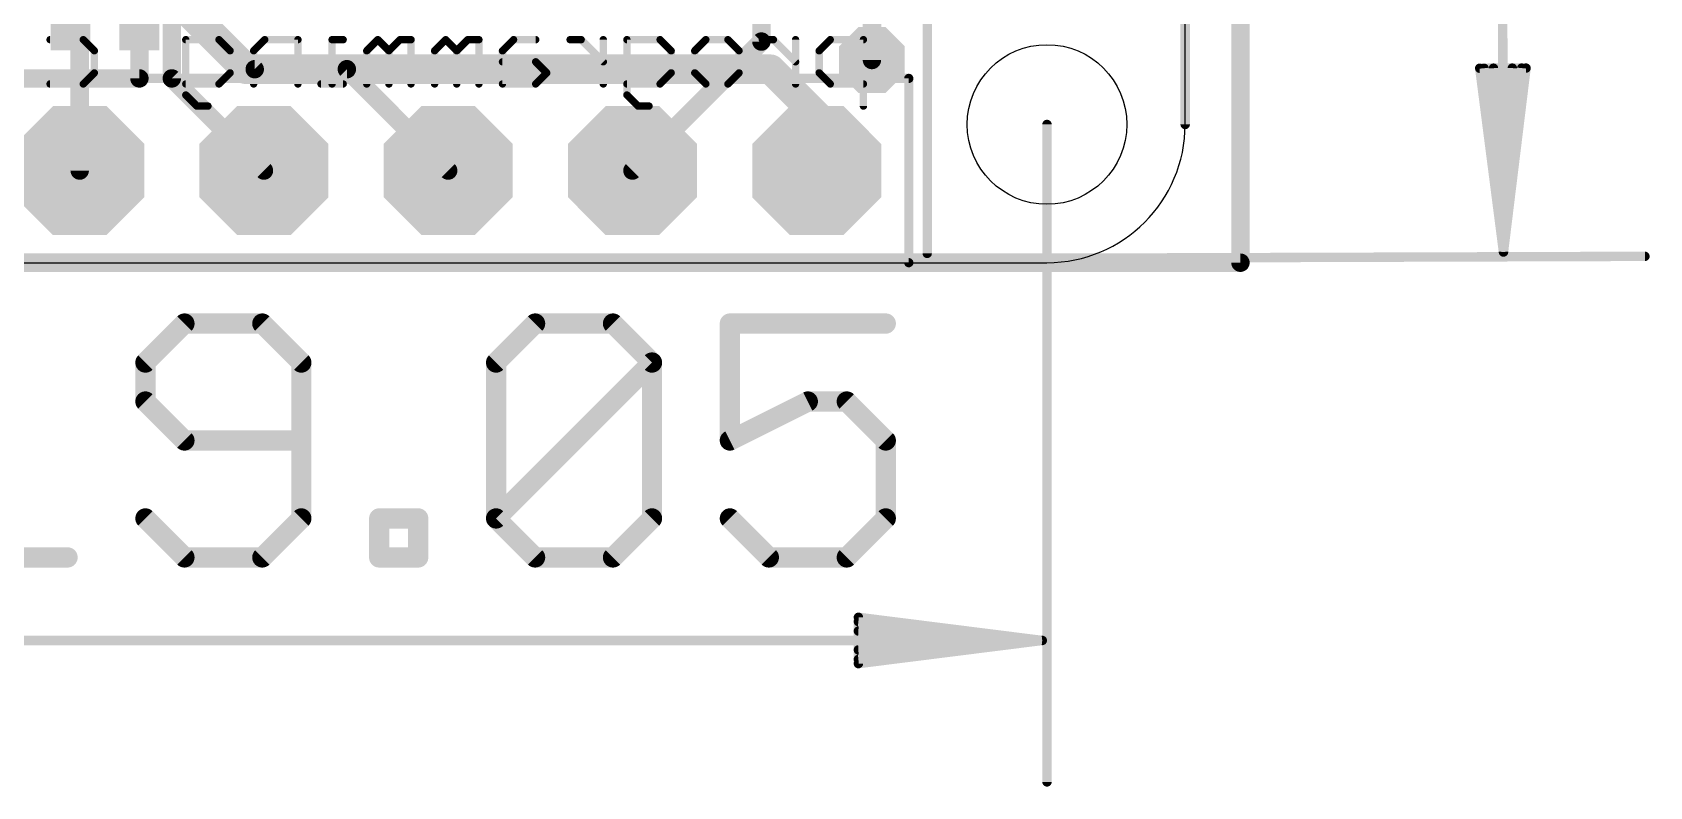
# Model space of a CAD drawing. Extents: x -8.4 to 31.7, y -7.2 to 47.3.
# Drawn here: x 6.97 to 29.26, y -7.22 to 3.17 of the extents above; entities that cross this region are included whole.
import ezdxf

# ---------------------------------------------------------------- set-up
doc = ezdxf.new("R2010")
doc.units = 0
for name, color, linetype in [('1', 12, 'CONTINUOUS'), ('16', 132, 'CONTINUOUS'), ('17', 110, 'CONTINUOUS'), ('18', 110, 'CONTINUOUS'), ('20', 53, 'CONTINUOUS'), ('21', 4, 'CONTINUOUS'), ('22', 6, 'CONTINUOUS'), ('51', 253, 'CONTINUOUS')]:
    doc.layers.add(name, color=color, linetype=linetype)

# ---------------------------------------------------------------- blocks, each defined once
blk = doc.blocks.new('RECT')
blk.add_solid([(-0.5, -0.5), (0.5, -0.5), (-0.5, 0.5), (0.5, 0.5)])
blk = doc.blocks.new('OCTAGONP')
at = {"const_width": 0.5}
blk.add_lwpolyline([(-0.25, -0.1036), (-0.25, 0.1036), (-0.1036, 0.25), (0.1036, 0.25), (0.25, 0.1036), (0.25, -0.1036), (0.1036, -0.25), (-0.1036, -0.25), (-0.25, -0.1036), (-0.25, 0.1036)], dxfattribs=at)
blk = doc.blocks.new('OCTAGONV')
at = {"const_width": 0.5}
blk.add_lwpolyline([(-0.25, -0.1036), (-0.25, 0.1036), (-0.1036, 0.25), (0.1036, 0.25), (0.25, 0.1036), (0.25, -0.1036), (0.1036, -0.25), (-0.1036, -0.25), (-0.25, -0.1036), (-0.25, 0.1036)], dxfattribs=at)

msp = doc.modelspace()

# ---------------------------------------------------------------- linework, layer by layer
at = {"layer": '1'}
for points, const_width in [([(18.542, 2.794), (18.542, 4.318)], 0.254), ([(8.443, 3.5259), (8.443, 2.54)], 0.254), ([(9.906, 2.667), (9.144, 3.429)], 0.4064), ([(17.145, 2.667), (9.906, 2.667)], 0.4064), ([(17.145, 2.667), (17.78, 2.032)], 0.4064), ([(8.443, 2.54), (6.543, 2.54)], 0.254), ([(17.78, 2.032), (17.78, 1.27)], 0.4064)]:
    msp.add_lwpolyline(points, dxfattribs=dict(at, const_width=const_width))
for points, const_width in [([(9.906, 2.7686, 1), (9.906, 2.5654)], 0.2032), ([(9.8342, 2.5952, 1), (9.9778, 2.7388)], 0.2032), ([(17.2168, 2.7388, 1), (17.0732, 2.5952)], 0.2032), ([(17.145, 2.5654, 1), (17.145, 2.7686)], 0.2032), ([(18.4785, 2.794, 1), (18.6055, 2.794)], 0.127), ([(8.3795, 2.54, 1), (8.5065, 2.54)], 0.127), ([(8.443, 2.4765, 1), (8.443, 2.6035)], 0.127), ([(17.8816, 2.032, 1), (17.6784, 2.032)], 0.2032), ([(17.7082, 1.9602, 1), (17.8518, 2.1038)], 0.2032), ([(17.6784, 1.27, 1), (17.8816, 1.27)], 0.2032)]:
    msp.add_lwpolyline(points, format="xyb", dxfattribs=dict(at, const_width=const_width))
at = {"layer": '16', "const_width": 0.254}
for points in [[(23.622, 0), (23.622, 16.002)], [(8.89, 2.54), (8.89, 7.62)], [(17.018, 5.715), (17.018, 3.048)], [(18.542, 4.953), (18.542, 2.794)], [(18.542, 4.4668), (18.542, 2.794)], [(7.62, 1.27), (7.62, 3.429)], [(10.033, 2.667), (9.398, 3.302)], [(17.018, 3.048), (15.24, 1.27)], [(11.303, 2.667), (10.033, 2.667)], [(12.7, 1.27), (11.303, 2.667)], [(10.16, 1.27), (8.89, 2.54)], [(0.254, 0), (23.622, 0)]]:
    msp.add_lwpolyline(points, dxfattribs=at)
at = {"layer": '16', "const_width": 0.127}
for points in [[(17.0629, 3.0031, 1), (16.9731, 3.0929)], [(16.9545, 3.048, 1), (17.0815, 3.048)], [(10.033, 2.7305, 1), (10.033, 2.6035)], [(9.9881, 2.6221, 1), (10.0779, 2.7119)], [(11.3479, 2.7119, 1), (11.2581, 2.6221)], [(11.303, 2.6035, 1), (11.303, 2.7305)], [(18.4785, 2.794, 1), (18.6055, 2.794)], [(18.4785, 2.794, 1), (18.6055, 2.794)], [(8.9349, 2.5849, 1), (8.8451, 2.4951)], [(8.8265, 2.54, 1), (8.9535, 2.54)], [(10.1151, 1.2251, 1), (10.2049, 1.3149)], [(12.6551, 1.2251, 1), (12.7449, 1.3149)], [(15.1951, 1.3149, 1), (15.2849, 1.2251)], [(7.5565, 1.27, 1), (7.6835, 1.27)], [(23.5585, 0, 1), (23.6855, 0)], [(23.622, -0.0635, 1), (23.622, 0.0635)]]:
    msp.add_lwpolyline(points, format="xyb", dxfattribs=at)
at = {"layer": '20'}
for p, q in [((22.86, 1.905), (22.86, 37.465)), ((1.905, 0), (20.955, 0))]:
    msp.add_line(p, q, dxfattribs=at)
msp.add_circle((20.955, 1.905), 1.1, dxfattribs=at)
msp.add_arc((20.955, 1.905), 1.905, 270, 0, dxfattribs=at)
at = {"layer": '21', "const_width": 0.127}
for points in [[(3.81, 2.54), (19.05, 2.54)], [(19.05, 2.54), (19.05, 0)], [(19.05, 0), (3.81, 0)]]:
    msp.add_lwpolyline(points, dxfattribs=at)
at = {"layer": '21', "const_width": 0.0635}
for points in [[(19.0817, 2.54, 1), (19.0183, 2.54)], [(19.05, 2.5082, 1), (19.05, 2.5718)], [(19.0183, 0, 1), (19.0817, 0)], [(19.05, -0.0318, 1), (19.05, 0.0318)]]:
    msp.add_lwpolyline(points, format="xyb", dxfattribs=at)
at = {"layer": '22'}
for points, const_width in [([(19.304, 3.683), (19.304, 0.127)], 0.127), ([(7.2119, 3.0739), (7.6694, 3.0739)], 0.1016), ([(7.6694, 3.0739), (7.822, 2.9214)], 0.1016), ([(9.0829, 2.3113), (9.0829, 3.0739)], 0.1016), ([(9.0829, 3.0739), (9.5405, 3.0739)], 0.1016), ([(9.5405, 3.0739), (9.693, 2.9214)], 0.1016), ([(10.1709, 3.0739), (10.0184, 2.9214)], 0.1016), ([(10.6285, 3.0739), (10.1709, 3.0739)], 0.1016), ([(10.6285, 2.4638), (10.6285, 3.0739)], 0.1016), ([(11.2522, 3.0739), (11.0997, 3.0739)], 0.1016), ([(11.0997, 3.0739), (11.0997, 2.4638)], 0.1016), ([(11.7301, 3.0739), (11.5776, 2.9214)], 0.1016), ([(11.8827, 2.9214), (11.7301, 3.0739)], 0.1016), ([(12.0352, 3.0739), (11.8827, 2.9214)], 0.1016), ([(12.1877, 3.0739), (12.0352, 3.0739)], 0.1016), ([(12.1877, 2.4638), (12.1877, 3.0739)], 0.1016), ([(12.6657, 3.0739), (12.5131, 2.9214)], 0.1016), ([(12.8182, 2.9214), (12.6657, 3.0739)], 0.1016), ([(12.9707, 3.0739), (12.8182, 2.9214)], 0.1016), ([(13.1232, 3.0739), (12.9707, 3.0739)], 0.1016), ([(13.1232, 2.4638), (13.1232, 3.0739)], 0.1016), ([(13.6012, 3.0739), (13.4486, 2.9214)], 0.1016), ([(13.9062, 3.0739), (13.6012, 3.0739)], 0.1016), ([(14.5333, 3.0739), (14.3808, 3.0739)], 0.1016), ([(14.8384, 2.7689), (14.5333, 3.0739)], 0.1016), ([(14.8384, 2.4638), (14.8384, 3.0739)], 0.1016), ([(15.1638, 2.3113), (15.1638, 3.0739)], 0.1016), ([(15.1638, 3.0739), (15.6214, 3.0739)], 0.1016), ([(15.6214, 3.0739), (15.7739, 2.9214)], 0.1016), ([(16.0993, 2.9214), (16.2518, 3.0739)], 0.1016), ([(16.2518, 3.0739), (16.5569, 3.0739)], 0.1016), ([(16.5569, 3.0739), (16.7094, 2.9214)], 0.1016), ([(17.1839, 3.0739), (17.0314, 3.0739)], 0.1016), ([(17.489, 2.7689), (17.1839, 3.0739)], 0.1016), ([(17.489, 2.4638), (17.489, 3.0739)], 0.1016), ([(17.9669, 3.0739), (17.8144, 2.9214)], 0.1016), ([(18.4245, 3.0739), (17.9669, 3.0739)], 0.1016), ([(18.4245, 2.1587), (18.4245, 3.0739)], 0.1016), ([(7.822, 2.9214), (7.822, 2.6163)], 0.1016), ([(9.693, 2.9214), (9.693, 2.6163)], 0.1016), ([(10.0184, 2.9214), (10.0184, 2.4638)], 0.1016), ([(11.5776, 2.9214), (11.5776, 2.4638)], 0.1016), ([(11.8827, 2.9214), (11.8827, 2.4638)], 0.1016), ([(12.5131, 2.9214), (12.5131, 2.4638)], 0.1016), ([(12.8182, 2.9214), (12.8182, 2.4638)], 0.1016), ([(13.4486, 2.9214), (13.4486, 2.4638)], 0.1016), ([(15.7739, 2.9214), (15.7739, 2.6163)], 0.1016), ([(16.0993, 2.6163), (16.0993, 2.9214)], 0.1016), ([(16.7094, 2.9214), (16.7094, 2.6163)], 0.1016), ([(17.8144, 2.9214), (17.8144, 2.6163)], 0.1016), ([(13.9062, 2.7689), (13.4486, 2.7689)], 0.1016), ([(14.0588, 2.6163), (13.9062, 2.7689)], 0.1016), ([(7.6694, 2.4638), (7.2119, 2.4638)], 0.1016), ([(7.822, 2.6163), (7.6694, 2.4638)], 0.1016), ([(9.5405, 2.4638), (9.0829, 2.4638)], 0.1016), ([(9.693, 2.6163), (9.5405, 2.4638)], 0.1016), ([(11.2522, 2.4638), (10.9472, 2.4638)], 0.1016), ([(13.4486, 2.4638), (13.9062, 2.4638)], 0.1016), ([(13.9062, 2.4638), (14.0588, 2.6163)], 0.1016), ([(15.6214, 2.4638), (15.1638, 2.4638)], 0.1016), ([(15.7739, 2.6163), (15.6214, 2.4638)], 0.1016), ([(16.2518, 2.4638), (16.0993, 2.6163)], 0.1016), ([(16.5569, 2.4638), (16.2518, 2.4638)], 0.1016), ([(16.7094, 2.6163), (16.5569, 2.4638)], 0.1016), ([(17.8144, 2.6163), (17.9669, 2.4638)], 0.1016), ([(17.9669, 2.4638), (18.4245, 2.4638)], 0.1016), ([(9.2354, 2.1587), (9.0829, 2.3113)], 0.1016), ([(15.3163, 2.1587), (15.1638, 2.3113)], 0.1016), ([(9.388, 2.1587), (9.2354, 2.1587)], 0.1016), ([(15.4688, 2.1587), (15.3163, 2.1587)], 0.1016)]:
    msp.add_lwpolyline(points, dxfattribs=dict(at, const_width=const_width))
for points, const_width in [([(7.2119, 3.0993, 1), (7.2119, 3.0485)], 0.0508), ([(7.6874, 3.0919, 1), (7.6515, 3.056)], 0.0508), ([(7.6694, 3.0485, 1), (7.6694, 3.0993)], 0.0508), ([(9.1083, 3.0739, 1), (9.0575, 3.0739)], 0.0508), ([(9.0829, 3.0993, 1), (9.0829, 3.0485)], 0.0508), ([(9.5584, 3.0919, 1), (9.5225, 3.056)], 0.0508), ([(9.5405, 3.0485, 1), (9.5405, 3.0993)], 0.0508), ([(10.1709, 3.0993, 1), (10.1709, 3.0485)], 0.0508), ([(10.1889, 3.056, 1), (10.153, 3.0919)], 0.0508), ([(10.6539, 3.0739, 1), (10.6031, 3.0739)], 0.0508), ([(10.6285, 3.0485, 1), (10.6285, 3.0993)], 0.0508), ([(11.0997, 3.0993, 1), (11.0997, 3.0485)], 0.0508), ([(11.1251, 3.0739, 1), (11.0743, 3.0739)], 0.0508), ([(11.2522, 3.0485, 1), (11.2522, 3.0993)], 0.0508), ([(11.7481, 3.0919, 1), (11.7122, 3.056)], 0.0508), ([(11.7481, 3.056, 1), (11.7122, 3.0919)], 0.0508), ([(12.0352, 3.0993, 1), (12.0352, 3.0485)], 0.0508), ([(12.0532, 3.056, 1), (12.0172, 3.0919)], 0.0508), ([(12.2131, 3.0739, 1), (12.1623, 3.0739)], 0.0508), ([(12.1877, 3.0485, 1), (12.1877, 3.0993)], 0.0508), ([(12.6836, 3.0919, 1), (12.6477, 3.056)], 0.0508), ([(12.6836, 3.056, 1), (12.6477, 3.0919)], 0.0508), ([(12.9707, 3.0993, 1), (12.9707, 3.0485)], 0.0508), ([(12.9887, 3.056, 1), (12.9528, 3.0919)], 0.0508), ([(13.1486, 3.0739, 1), (13.0978, 3.0739)], 0.0508), ([(13.1232, 3.0485, 1), (13.1232, 3.0993)], 0.0508), ([(13.6012, 3.0993, 1), (13.6012, 3.0485)], 0.0508), ([(13.6191, 3.056, 1), (13.5832, 3.0919)], 0.0508), ([(13.9062, 3.0485, 1), (13.9062, 3.0993)], 0.0508), ([(14.3808, 3.0993, 1), (14.3808, 3.0485)], 0.0508), ([(14.5513, 3.0919, 1), (14.5153, 3.056)], 0.0508), ([(14.5333, 3.0485, 1), (14.5333, 3.0993)], 0.0508), ([(14.8638, 3.0739, 1), (14.813, 3.0739)], 0.0508), ([(15.1892, 3.0739, 1), (15.1384, 3.0739)], 0.0508), ([(15.1638, 3.0993, 1), (15.1638, 3.0485)], 0.0508), ([(15.6393, 3.0919, 1), (15.6034, 3.056)], 0.0508), ([(15.6214, 3.0485, 1), (15.6214, 3.0993)], 0.0508), ([(16.2518, 3.0993, 1), (16.2518, 3.0485)], 0.0508), ([(16.2698, 3.056, 1), (16.2338, 3.0919)], 0.0508), ([(16.5748, 3.0919, 1), (16.5389, 3.056)], 0.0508), ([(16.5569, 3.0485, 1), (16.5569, 3.0993)], 0.0508), ([(17.0314, 3.0993, 1), (17.0314, 3.0485)], 0.0508), ([(17.2019, 3.0919, 1), (17.166, 3.056)], 0.0508), ([(17.1839, 3.0485, 1), (17.1839, 3.0993)], 0.0508), ([(17.5144, 3.0739, 1), (17.4636, 3.0739)], 0.0508), ([(17.9669, 3.0993, 1), (17.9669, 3.0485)], 0.0508), ([(17.9849, 3.056, 1), (17.949, 3.0919)], 0.0508), ([(18.4499, 3.0739, 1), (18.3991, 3.0739)], 0.0508), ([(18.4245, 3.0485, 1), (18.4245, 3.0993)], 0.0508), ([(7.8474, 2.9214, 1), (7.7966, 2.9214)], 0.0508), ([(7.804, 2.9034, 1), (7.8399, 2.9394)], 0.0508), ([(9.7184, 2.9214, 1), (9.6676, 2.9214)], 0.0508), ([(9.6751, 2.9034, 1), (9.711, 2.9394)], 0.0508), ([(10.0438, 2.9214, 1), (9.993, 2.9214)], 0.0508), ([(10.0005, 2.9394, 1), (10.0364, 2.9034)], 0.0508), ([(11.5596, 2.9394, 1), (11.5956, 2.9034)], 0.0508), ([(11.603, 2.9214, 1), (11.5522, 2.9214)], 0.0508), ([(11.8647, 2.9394, 1), (11.9006, 2.9034)], 0.0508), ([(11.9081, 2.9214, 1), (11.8573, 2.9214)], 0.0508), ([(11.8647, 2.9034, 1), (11.9006, 2.9394)], 0.0508), ([(12.5385, 2.9214, 1), (12.4877, 2.9214)], 0.0508), ([(12.4952, 2.9394, 1), (12.5311, 2.9034)], 0.0508), ([(12.8002, 2.9394, 1), (12.8361, 2.9034)], 0.0508), ([(12.8436, 2.9214, 1), (12.7928, 2.9214)], 0.0508), ([(12.8002, 2.9034, 1), (12.8361, 2.9394)], 0.0508), ([(13.474, 2.9214, 1), (13.4232, 2.9214)], 0.0508), ([(13.4307, 2.9394, 1), (13.4666, 2.9034)], 0.0508), ([(15.7993, 2.9214, 1), (15.7485, 2.9214)], 0.0508), ([(15.7559, 2.9034, 1), (15.7918, 2.9394)], 0.0508), ([(16.0813, 2.9394, 1), (16.1172, 2.9034)], 0.0508), ([(16.1247, 2.9214, 1), (16.0739, 2.9214)], 0.0508), ([(16.7348, 2.9214, 1), (16.684, 2.9214)], 0.0508), ([(16.6914, 2.9034, 1), (16.7274, 2.9394)], 0.0508), ([(17.7964, 2.9394, 1), (17.8324, 2.9034)], 0.0508), ([(17.8398, 2.9214, 1), (17.789, 2.9214)], 0.0508), ([(13.4486, 2.7943, 1), (13.4486, 2.7435)], 0.0508), ([(13.9242, 2.7868, 1), (13.8883, 2.7509)], 0.0508), ([(13.9062, 2.7435, 1), (13.9062, 2.7943)], 0.0508), ([(14.8204, 2.7509, 1), (14.8563, 2.7868)], 0.0508), ([(17.471, 2.7509, 1), (17.507, 2.7868)], 0.0508), ([(7.2119, 2.4892, 1), (7.2119, 2.4384)], 0.0508), ([(7.6515, 2.4818, 1), (7.6874, 2.4458)], 0.0508), ([(7.6694, 2.4384, 1), (7.6694, 2.4892)], 0.0508), ([(7.7966, 2.6163, 1), (7.8474, 2.6163)], 0.0508), ([(7.8399, 2.5984, 1), (7.804, 2.6343)], 0.0508), ([(9.0829, 2.4892, 1), (9.0829, 2.4384)], 0.0508), ([(9.5225, 2.4818, 1), (9.5584, 2.4458)], 0.0508), ([(9.5405, 2.4384, 1), (9.5405, 2.4892)], 0.0508), ([(9.6676, 2.6163, 1), (9.7184, 2.6163)], 0.0508), ([(9.711, 2.5984, 1), (9.6751, 2.6343)], 0.0508), ([(9.993, 2.4638, 1), (10.0438, 2.4638)], 0.0508), ([(10.6031, 2.4638, 1), (10.6539, 2.4638)], 0.0508), ([(10.9472, 2.4892, 1), (10.9472, 2.4384)], 0.0508), ([(11.0743, 2.4638, 1), (11.1251, 2.4638)], 0.0508), ([(11.2522, 2.4384, 1), (11.2522, 2.4892)], 0.0508), ([(11.5522, 2.4638, 1), (11.603, 2.4638)], 0.0508), ([(11.8573, 2.4638, 1), (11.9081, 2.4638)], 0.0508), ([(12.1623, 2.4638, 1), (12.2131, 2.4638)], 0.0508), ([(12.4877, 2.4638, 1), (12.5385, 2.4638)], 0.0508), ([(12.7928, 2.4638, 1), (12.8436, 2.4638)], 0.0508), ([(13.0978, 2.4638, 1), (13.1486, 2.4638)], 0.0508), ([(13.4486, 2.4892, 1), (13.4486, 2.4384)], 0.0508), ([(13.4232, 2.4638, 1), (13.474, 2.4638)], 0.0508), ([(13.8883, 2.4818, 1), (13.9242, 2.4458)], 0.0508), ([(13.9062, 2.4384, 1), (13.9062, 2.4892)], 0.0508), ([(14.0767, 2.5984, 1), (14.0408, 2.6343)], 0.0508), ([(14.0408, 2.5984, 1), (14.0767, 2.6343)], 0.0508), ([(14.813, 2.4638, 1), (14.8638, 2.4638)], 0.0508), ([(15.1638, 2.4892, 1), (15.1638, 2.4384)], 0.0508), ([(15.6034, 2.4818, 1), (15.6393, 2.4458)], 0.0508), ([(15.6214, 2.4384, 1), (15.6214, 2.4892)], 0.0508), ([(15.7485, 2.6163, 1), (15.7993, 2.6163)], 0.0508), ([(15.7918, 2.5984, 1), (15.7559, 2.6343)], 0.0508), ([(16.1172, 2.6343, 1), (16.0813, 2.5984)], 0.0508), ([(16.0739, 2.6163, 1), (16.1247, 2.6163)], 0.0508), ([(16.2518, 2.4892, 1), (16.2518, 2.4384)], 0.0508), ([(16.2338, 2.4458, 1), (16.2698, 2.4818)], 0.0508), ([(16.5389, 2.4818, 1), (16.5748, 2.4458)], 0.0508), ([(16.5569, 2.4384, 1), (16.5569, 2.4892)], 0.0508), ([(16.684, 2.6163, 1), (16.7348, 2.6163)], 0.0508), ([(16.7274, 2.5984, 1), (16.6914, 2.6343)], 0.0508), ([(17.4636, 2.4638, 1), (17.5144, 2.4638)], 0.0508), ([(17.8324, 2.6343, 1), (17.7964, 2.5984)], 0.0508), ([(17.789, 2.6163, 1), (17.8398, 2.6163)], 0.0508), ([(17.9669, 2.4892, 1), (17.9669, 2.4384)], 0.0508), ([(17.949, 2.4458, 1), (17.9849, 2.4818)], 0.0508), ([(18.4245, 2.4384, 1), (18.4245, 2.4892)], 0.0508), ([(9.1009, 2.3292, 1), (9.0649, 2.2933)], 0.0508), ([(9.0575, 2.3113, 1), (9.1083, 2.3113)], 0.0508), ([(15.1817, 2.3292, 1), (15.1458, 2.2933)], 0.0508), ([(15.1384, 2.3113, 1), (15.1892, 2.3113)], 0.0508), ([(9.2354, 2.1841, 1), (9.2354, 2.1333)], 0.0508), ([(9.2175, 2.1408, 1), (9.2534, 2.1767)], 0.0508), ([(9.388, 2.1333, 1), (9.388, 2.1841)], 0.0508), ([(15.3163, 2.1841, 1), (15.3163, 2.1333)], 0.0508), ([(15.2983, 2.1408, 1), (15.3343, 2.1767)], 0.0508), ([(15.4688, 2.1333, 1), (15.4688, 2.1841)], 0.0508), ([(18.3991, 2.1587, 1), (18.4499, 2.1587)], 0.0508), ([(19.2723, 0.127, 1), (19.3358, 0.127)], 0.0635)]:
    msp.add_lwpolyline(points, format="xyb", dxfattribs=dict(at, const_width=const_width))
at = {"layer": '51'}
for points, const_width in [([(22.86, 1.905), (22.86, 44.749)], 0.13), ([(27.1214, 39.3863), (27.248, 0.1463)], 0.13), ([(27.5591, 2.6824), (26.9206, 2.6803)], 0.13), ([(26.9206, 2.6803), (27.248, 0.1463)], 0.13), ([(26.9798, 2.6805), (27.248, 0.1463)], 0.13), ([(27.1098, 2.6809), (27.248, 0.1463)], 0.13), ([(27.248, 0.1463), (27.5591, 2.6824)], 0.13), ([(27.248, 0.1463), (27.4998, 2.6822)], 0.13), ([(27.248, 0.1463), (27.3698, 2.6817)], 0.13), ([(20.955, 1.905), (20.955, -7.157)], 0.13), ([(2.032, 0), (29.1982, 0.0876)], 0.13), ([(9.0637, -0.8389), (8.5265, -1.3762)], 0.2794), ([(10.1382, -0.8389), (9.0637, -0.8389)], 0.2794), ([(10.6754, -1.3762), (10.1382, -0.8389)], 0.2794), ([(13.3606, -1.3762), (13.8978, -0.8389)], 0.2794), ([(13.8978, -0.8389), (14.9723, -0.8389)], 0.2794), ([(14.9723, -0.8389), (15.5095, -1.3762)], 0.2794), ([(18.7323, -0.8389), (16.5834, -0.8389)], 0.2794), ([(16.5834, -0.8389), (16.5834, -2.4506)], 0.2794), ([(8.5265, -1.3762), (8.5265, -1.9134)], 0.2794), ([(10.6754, -3.5251), (10.6754, -1.3762)], 0.2794), ([(13.3606, -3.5251), (13.3606, -1.3762)], 0.2794), ([(13.3606, -3.5251), (15.5095, -1.3762)], 0.2794), ([(15.5095, -1.3762), (15.5095, -3.5251)], 0.2794), ([(8.5265, -1.9134), (9.0637, -2.4506)], 0.2794), ([(16.5834, -2.4506), (17.6578, -1.9134)], 0.2794), ([(17.6578, -1.9134), (18.195, -1.9134)], 0.2794), ([(18.195, -1.9134), (18.7323, -2.4506)], 0.2794), ([(9.0637, -2.4506), (10.6754, -2.4506)], 0.2794), ([(18.7323, -2.4506), (18.7323, -3.5251)], 0.2794), ([(8.5265, -3.5251), (9.0637, -4.0623)], 0.2794), ([(10.1382, -4.0623), (10.6754, -3.5251)], 0.2794), ([(11.7492, -4.0623), (11.7492, -3.5251)], 0.2794), ([(11.7492, -3.5251), (12.2865, -3.5251)], 0.2794), ([(12.2865, -3.5251), (12.2865, -4.0623)], 0.2794), ([(13.8978, -4.0623), (13.3606, -3.5251)], 0.2794), ([(15.5095, -3.5251), (14.9723, -4.0623)], 0.2794), ([(17.1206, -4.0623), (16.5834, -3.5251)], 0.2794), ([(18.7323, -3.5251), (18.195, -4.0623)], 0.2794), ([(5.3037, -4.0623), (7.4526, -4.0623)], 0.2794), ([(9.0637, -4.0623), (10.1382, -4.0623)], 0.2794), ([(12.2865, -4.0623), (11.7492, -4.0623)], 0.2794), ([(14.9723, -4.0623), (13.8978, -4.0623)], 0.2794), ([(18.195, -4.0623), (17.1206, -4.0623)], 0.2794), ([(20.89, -5.207), (18.355, -4.8878)], 0.13), ([(18.355, -4.8878), (18.355, -5.5262)], 0.13), ([(20.89, -5.207), (18.355, -4.947)], 0.13), ([(20.89, -5.207), (18.355, -5.077)], 0.13), ([(1.97, -5.207), (20.89, -5.207)], 0.13), ([(18.355, -5.5262), (20.89, -5.207)], 0.13), ([(18.355, -5.337), (20.89, -5.207)], 0.13), ([(18.355, -5.467), (20.89, -5.207)], 0.13)]:
    msp.add_lwpolyline(points, dxfattribs=dict(at, const_width=const_width))
for points, const_width in [([(26.9528, 2.6845, 1), (26.8883, 2.6761)], 0.065), ([(26.9205, 2.7128, 1), (26.9207, 2.6478)], 0.065), ([(27.0121, 2.6839, 1), (26.9475, 2.6771)], 0.065), ([(27.1423, 2.6827, 1), (27.0774, 2.6791)], 0.065), ([(27.4023, 2.6802, 1), (27.3373, 2.6833)], 0.065), ([(27.5322, 2.679, 1), (27.4675, 2.6854)], 0.065), ([(27.5913, 2.6784, 1), (27.5268, 2.6863)], 0.065), ([(27.5592, 2.6499, 1), (27.5589, 2.7149)], 0.065), ([(20.9875, 1.905, 1), (20.9225, 1.905)], 0.065), ([(22.8275, 1.905, 1), (22.8925, 1.905)], 0.065), ([(27.2156, 0.1496, 1), (27.2803, 0.1431)], 0.065), ([(27.2157, 0.1503, 1), (27.2802, 0.1424)], 0.065), ([(27.2155, 0.1446, 1), (27.2804, 0.1481)], 0.065), ([(27.2155, 0.1479, 1), (27.2805, 0.1448)], 0.065), ([(27.2155, 0.1462, 1), (27.2805, 0.1464)], 0.065), ([(27.2157, 0.1429, 1), (27.2803, 0.1498)], 0.065), ([(27.2158, 0.1422, 1), (27.2802, 0.1505)], 0.065), ([(29.1983, 0.0551, 1), (29.1981, 0.1201)], 0.065), ([(9.0637, -0.7691, 1), (9.0637, -0.9088)], 0.1397), ([(9.1131, -0.8883, 1), (9.0143, -0.7896)], 0.1397), ([(10.1876, -0.7896, 1), (10.0888, -0.8883)], 0.1397), ([(10.1382, -0.9088, 1), (10.1382, -0.7691)], 0.1397), ([(13.8978, -0.7691, 1), (13.8978, -0.9088)], 0.1397), ([(13.9472, -0.8883, 1), (13.8485, -0.7896)], 0.1397), ([(15.0217, -0.7896, 1), (14.9229, -0.8883)], 0.1397), ([(14.9723, -0.9088, 1), (14.9723, -0.7691)], 0.1397), ([(16.6532, -0.8389, 1), (16.5135, -0.8389)], 0.1397), ([(16.5834, -0.7691, 1), (16.5834, -0.9088)], 0.1397), ([(18.7323, -0.9088, 1), (18.7323, -0.7691)], 0.1397), ([(8.5963, -1.3762, 1), (8.4566, -1.3762)], 0.1397), ([(8.4771, -1.3268, 1), (8.5759, -1.4256)], 0.1397), ([(10.7452, -1.3762, 1), (10.6055, -1.3762)], 0.1397), ([(10.626, -1.4256, 1), (10.7248, -1.3268)], 0.1397), ([(13.3112, -1.3268, 1), (13.41, -1.4256)], 0.1397), ([(13.4305, -1.3762, 1), (13.2908, -1.3762)], 0.1397), ([(15.5794, -1.3762, 1), (15.4397, -1.3762)], 0.1397), ([(15.5589, -1.4256, 1), (15.4601, -1.3268)], 0.1397), ([(15.4601, -1.4256, 1), (15.5589, -1.3268)], 0.1397), ([(8.5759, -1.864, 1), (8.4771, -1.9628)], 0.1397), ([(17.6578, -1.8435, 1), (17.6578, -1.9832)], 0.1397), ([(17.6891, -1.9759, 1), (17.6266, -1.8509)], 0.1397), ([(18.2444, -1.864, 1), (18.1457, -1.9628)], 0.1397), ([(18.195, -1.9832, 1), (18.195, -1.8435)], 0.1397), ([(8.4566, -1.9134, 1), (8.5963, -1.9134)], 0.1397), ([(9.0637, -2.3808, 1), (9.0637, -2.5205)], 0.1397), ([(9.0143, -2.5, 1), (9.1131, -2.4012)], 0.1397), ([(10.6754, -2.5205, 1), (10.6754, -2.3808)], 0.1397), ([(16.5521, -2.3881, 1), (16.6146, -2.5131)], 0.1397), ([(16.5135, -2.4506, 1), (16.6532, -2.4506)], 0.1397), ([(18.8021, -2.4506, 1), (18.6624, -2.4506)], 0.1397), ([(18.6829, -2.5, 1), (18.7817, -2.4012)], 0.1397), ([(8.5759, -3.4757, 1), (8.4771, -3.5745)], 0.1397), ([(10.6055, -3.5251, 1), (10.7452, -3.5251)], 0.1397), ([(10.7248, -3.5745, 1), (10.626, -3.4757)], 0.1397), ([(11.8191, -3.5251, 1), (11.6794, -3.5251)], 0.1397), ([(11.7492, -3.4552, 1), (11.7492, -3.5949)], 0.1397), ([(12.3563, -3.5251, 1), (12.2166, -3.5251)], 0.1397), ([(12.2865, -3.5949, 1), (12.2865, -3.4552)], 0.1397), ([(13.41, -3.4757, 1), (13.3112, -3.5745)], 0.1397), ([(13.3112, -3.4757, 1), (13.41, -3.5745)], 0.1397), ([(13.2908, -3.5251, 1), (13.4305, -3.5251)], 0.1397), ([(15.4397, -3.5251, 1), (15.5794, -3.5251)], 0.1397), ([(15.5589, -3.5745, 1), (15.4601, -3.4757)], 0.1397), ([(16.6328, -3.4757, 1), (16.534, -3.5745)], 0.1397), ([(18.6624, -3.5251, 1), (18.8021, -3.5251)], 0.1397), ([(18.7817, -3.5745, 1), (18.6829, -3.4757)], 0.1397), ([(7.4526, -4.1322, 1), (7.4526, -3.9925)], 0.1397), ([(9.0637, -3.9925, 1), (9.0637, -4.1322)], 0.1397), ([(9.0143, -4.1117, 1), (9.1131, -4.0129)], 0.1397), ([(10.0888, -4.0129, 1), (10.1876, -4.1117)], 0.1397), ([(10.1382, -4.1322, 1), (10.1382, -3.9925)], 0.1397), ([(11.7492, -3.9925, 1), (11.7492, -4.1322)], 0.1397), ([(11.6794, -4.0623, 1), (11.8191, -4.0623)], 0.1397), ([(12.2166, -4.0623, 1), (12.3563, -4.0623)], 0.1397), ([(12.2865, -4.1322, 1), (12.2865, -3.9925)], 0.1397), ([(13.8978, -3.9925, 1), (13.8978, -4.1322)], 0.1397), ([(13.8485, -4.1117, 1), (13.9472, -4.0129)], 0.1397), ([(14.9229, -4.0129, 1), (15.0217, -4.1117)], 0.1397), ([(14.9723, -4.1322, 1), (14.9723, -3.9925)], 0.1397), ([(17.1206, -3.9925, 1), (17.1206, -4.1322)], 0.1397), ([(17.0712, -4.1117, 1), (17.17, -4.0129)], 0.1397), ([(18.1457, -4.0129, 1), (18.2444, -4.1117)], 0.1397), ([(18.195, -4.1322, 1), (18.195, -3.9925)], 0.1397), ([(18.3591, -4.8555, 1), (18.3509, -4.92)], 0.065), ([(18.3875, -4.8878, 1), (18.3225, -4.8878)], 0.065), ([(18.3583, -4.9147, 1), (18.3517, -4.9793)], 0.065), ([(18.3567, -5.0445, 1), (18.3533, -5.1095)], 0.065), ([(18.3533, -5.3045, 1), (18.3567, -5.3695)], 0.065), ([(20.8941, -5.2392, 1), (20.8859, -5.1748)], 0.065), ([(20.8859, -5.2392, 1), (20.8941, -5.1748)], 0.065), ([(20.8933, -5.2393, 1), (20.8867, -5.1747)], 0.065), ([(20.8867, -5.2393, 1), (20.8933, -5.1747)], 0.065), ([(20.8883, -5.2395, 1), (20.8917, -5.1745)], 0.065), ([(20.8917, -5.2395, 1), (20.8883, -5.1745)], 0.065), ([(20.89, -5.2395, 1), (20.89, -5.1745)], 0.065), ([(18.3517, -5.4347, 1), (18.3583, -5.4993)], 0.065), ([(18.3509, -5.494, 1), (18.3591, -5.5585)], 0.065), ([(18.3225, -5.5262, 1), (18.3875, -5.5262)], 0.065), ([(20.9225, -7.157, 1), (20.9875, -7.157)], 0.065)]:
    msp.add_lwpolyline(points, format="xyb", dxfattribs=dict(at, const_width=const_width))

# ---------------------------------------------------------------- block references
at = {"layer": '1', "xscale": 0.55, "yscale": 1.2}
for p in [(7.493, 3.5259), (8.443, 3.5259)]:
    msp.add_blockref('RECT', p, dxfattribs=at)
at = {"layer": '17', "xscale": 1.778, "yscale": 1.778, "rotation": 270}
for p in [(7.62, 1.27), (7.62, 1.27), (10.16, 1.27), (10.16, 1.27), (12.7, 1.27), (12.7, 1.27), (15.24, 1.27), (15.24, 1.27), (17.78, 1.27), (17.78, 1.27)]:
    msp.add_blockref('OCTAGONP', p, dxfattribs=at)
at = {"layer": '18', "xscale": 0.9064, "yscale": 0.9064}
msp.add_blockref('OCTAGONV', (18.542, 2.794), dxfattribs=at)
msp.add_blockref('OCTAGONV', (18.542, 2.794), dxfattribs=at)
at = {"layer": '51', "xscale": 0.508, "yscale": 0.508, "rotation": 180}
for p in [(7.62, 1.27), (10.16, 1.27), (12.7, 1.27), (15.24, 1.27), (17.78, 1.27)]:
    msp.add_blockref('RECT', p, dxfattribs=at)

doc.saveas('drawing.dxf')
